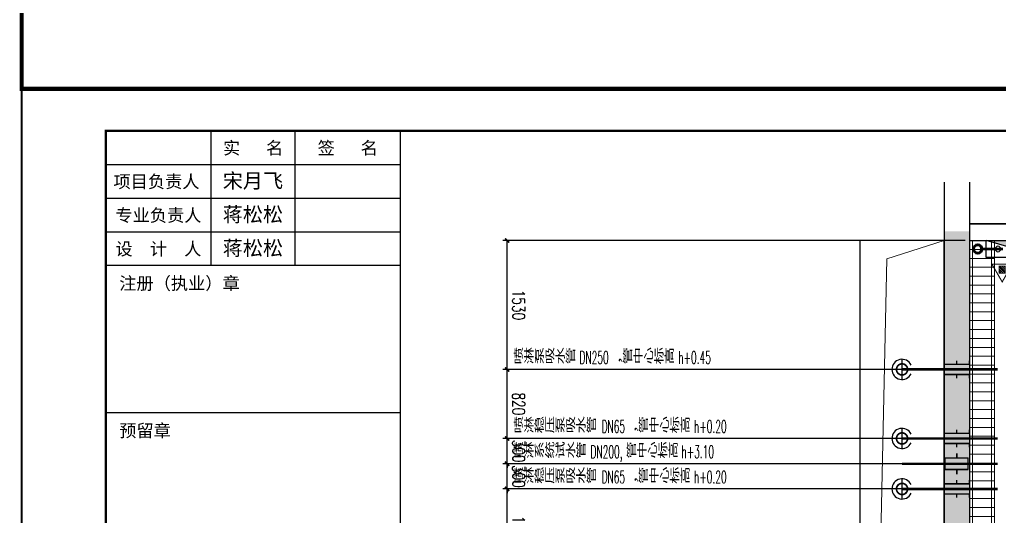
# Model space of a CAD drawing. Extents: x -452079 to 117456, y 3902 to 836955.
# Drawn here: x -328224 to -316578, y 70586 to 76486 of the extents above; entities that cross this region are included whole.
import ezdxf
from ezdxf.enums import TextEntityAlignment as Align

# ---------------------------------------------------------------- set-up
doc = ezdxf.new("R2010")
doc.units = 0
doc.header["$LTSCALE"] = 1000
doc.header["$MEASUREMENT"] = 0
doc.linetypes.add('DASH', pattern=[0.35, 0.25, -0.1])
doc.linetypes.add('DOTE_30', pattern=[0.726, 0.6, -0.06, 0.006, -0.06])
for name, color, linetype in [('0-cxFrame', 155, 'Continuous'), ('A-AXIS-SYMB', 3, 'Continuous'), ('A-HATCH-2', 251, 'Continuous'), ('A-STAIR', 150, 'Continuous'), ('AS-COLN', 6, 'Continuous'), ('AS-WALL', 40, 'Continuous'), ('FM_ZF凝结', 150, 'Continuous'), ('FM_ZF污水', 2, 'Continuous'), ('qianming', 155, 'Continuous'), ('S-TEXT_其他文字', 3, 'Continuous'), ('SB_ZF消火栓', 10, 'Continuous'), ('SB_ZF消火栓M', 10, 'Continuous'), ('TWT_DIM', 3, 'Continuous'), ('TWT_TEXT', 7, 'Continuous'), ('WALL', 2, 'Continuous')]:
    doc.layers.add(name, color=color, linetype=linetype)
for name, color, linetype, lineweight in [('0-cxText', 131, 'Continuous', 25), ('A-WALL-HATCH', 8, 'Continuous', 13), ('Gps-ZF凝结', 150, 'DOTE_30', 60), ('Gps-ZF污水', 2, 'DASH', 60), ('Gps-ZF消防', 1, 'TG_X', 60), ('LG-ZF消防', 1, 'Continuous', 60)]:
    doc.layers.add(name, color=color, linetype=linetype, lineweight=lineweight)
doc.styles.add('_TCH_DIM', font='SIMPLEX', dxfattribs={"width": 0.75, "bigfont": '@1HZTXT'})
doc.styles.add('_TCH_DIM_T3', font='SIMPLEX', dxfattribs={"width": 0.7058823529411765, "bigfont": 'GBCBIG'})
doc.styles.add('cx_biaoti', font='')
doc.styles.add('cx_tuming', font='')
doc.styles.add('cx_tuqian1', font='')
doc.styles.add('TG_LINETYPE', font='SIMPLEX', dxfattribs={"width": 0.8, "height": 3.5, "bigfont": 'HZTXT'})
doc.styles.add('图框宋体', font='', dxfattribs={"width": 0.75})
doc.styles.add('黑体', font='', dxfattribs={"height": 12})
doc.styles.get('cx_biaoti').set_extended_font_data('SimSun')
doc.styles.get('cx_tuming').set_extended_font_data('SimHei')
doc.styles.get('cx_tuqian1').set_extended_font_data('SimSun')
doc.styles.get('图框宋体').set_extended_font_data('SimSun')
doc.styles.get('黑体').set_extended_font_data('SimHei')
doc.linetypes.add('TG_X', pattern='A,5,-0.3,["X",TG_LINETYPE,S=0.1,R=0,X=-0.23,Y=-0.15],0', length=5.3)
doc.dimstyles.new('_TCH_ARCH&&50', dxfattribs={"dimtxt": 148.75, "dimasz": 50, "dimexe": 50, "dimexo": 50, "dimgap": 63.12500000000001, "dimtad": 1, "dimdec": 0, "dimzin": 0, "dimdsep": 46, "dimtxsty": '_TCH_DIM_T3', "dimblk": 'ARCHTICK', "dimcen": 0.09, "dimclrt": 7, "dimazin": 2, "dimtfac": 1, "dimtdec": 0, "dimtix": 1, "dimtmove": 2, "dimatfit": 3, "dimfxl": 0, "dimtolj": 1, "dimtzin": 0, "dimarcsym": 0})

# ---------------------------------------------------------------- blocks, each defined once
blk = doc.blocks.new('zjcx_lan_xinxi(Dragon)')
for p, q in [((7000, -3200), (0, -3200)), ((7000, -6700), (0, -6700)), ((7000, -10200), (0, -10200)), ((7000, -13700), (0, -13700)), ((7000, -17200), (0, -17200))]:
    blk.add_line(p, q)
at = {"const_width": 25}
blk.add_lwpolyline([(0, -20700), (7000, -20700), (7000, 0), (0, 0)], close=True, dxfattribs=at)
for points in [[(2500, -3200), (2500, 0)], [(4500, -3200), (4500, 0)], [(0, -800), (7000, -800)], [(0, -1600), (7000, -1600)], [(0, -2400), (7000, -2400)]]:
    blk.add_lwpolyline(points)
for points in [[(7000, -3200), (7000, 0)], [(0, -3200), (7000, -3200)], [(0, -20700), (7000, -20700), (7000, -3200)], [(0, -20700), (7000, -20700)]]:
    blk.add_lwpolyline(points, dxfattribs=at)
at = {"style": '图框宋体'}
for s, p in [('实   名', (3500, -400)), ('签   名', (5750, -400)), ('项目负责人', (1204.01057605783, -1200)), ('专业负责人', (1250.000000000116, -2000)), ('设  计  人', (1250.000000000116, -2800))]:
    blk.add_text(s, height=300, dxfattribs=at).set_placement(p, align=Align.MIDDLE)
for s, p in [('注册（执业）章', (318.3070923574269, -3771.249459879589)), ('预留章', (318.3070923574269, -7271.249459879589)), ('出图章(未盖出图专用章本图无效)', (318.3070923574269, -10771.24945987959)), ('审图章', (318.3070923574269, -14271.24945987959)), ('竣工章', (318.3070923574269, -17771.24945987959))]:
    blk.add_text(s, height=300, dxfattribs=at).set_placement(p)
blk = doc.blocks.new('T-信息(Dragon)')
at = {"layer": '0-cxFrame'}
blk.add_blockref('zjcx_lan_xinxi(Dragon)', (0, 0), dxfattribs=at)
at = {"layer": 'qianming', "color": 3, "style": 'cx_biaoti'}
for s, p in [('宋月飞', (3496.829788440024, -1184.841803923431)), ('蒋松松', (3496.829788440024, -1984.841803923428)), ('蒋松松', (3496.829788440024, -2784.841803923428))]:
    blk.add_text(s, height=350, dxfattribs=at).set_placement(p, align=Align.MIDDLE_CENTER)
blk = doc.blocks.new('TK22.A0 L(Dragon)')
at = {"layer": '0-cxFrame', "color": 7, "const_width": 0.5}
blk.add_lwpolyline([(0, 0), (-1189, 0), (-1189, 841), (0, 841)], close=True, dxfattribs=at)
at = {"layer": '0-cxFrame', "const_width": 0.5}
blk.add_lwpolyline([(-80, 10), (-1169, 10), (-1169, 831), (-80, 831)], close=True, dxfattribs=at)
at = {"layer": '0-cxFrame', "xscale": 0.01, "yscale": 0.01, "zscale": 0.01}
blk.add_blockref('T-信息(Dragon)', (-1169, 831), dxfattribs=at)
at = {"style": '黑体', "flags": 4}
blk.add_attdef('图幅', text='', height=3.3, dxfattribs=at).set_placement((-40, 3), align=Align.RIGHT)
at = {"layer": '0-cxText', "flags": 4}
for tag, height, style, p in [('建设单位', 3.5, 'cx_tuming', (-45, 240)), ('项目名称', 3.5, 'cx_tuming', (-45, 210)), ('子项名称', 3.5, 'cx_tuming', (-45, 180)), ('工程编号', 3.3, 'cx_tuqian1', (-35, 165)), ('图名1', 3.5, 'cx_tuming', (-45, 87)), ('图名2', 3.5, 'cx_tuming', (-45, 79)), ('图名3', 3.5, 'cx_tuming', (-45, 71)), ('出图日期', 3.3, 'cx_tuqian1', (-39, 60)), ('专业', 3.3, 'cx_tuqian1', (-55, 52)), ('图号', 3.3, 'cx_tuqian1', (-55, 44)), ('版次', 3.3, 'cx_tuqian1', (-20, 44))]:
    blk.add_attdef(tag, text='', height=height, dxfattribs=dict(at, style=style)).set_placement(p, align=Align.MIDDLE)
blk = doc.blocks.new('TK22.A1 L(Dragon)')
at = {"layer": '0-cxFrame', "color": 7, "const_width": 0.5}
blk.add_lwpolyline([(0, 0), (-841, 0), (-841, 594), (0, 594)], close=True, dxfattribs=at)
at = {"style": '黑体', "flags": 4}
blk.add_attdef('图幅', text='', height=3.3, dxfattribs=at).set_placement((-40, 3), align=Align.RIGHT)
at = {"layer": '0-cxText', "flags": 4}
for tag, height, style, p in [('建设单位', 3.5, 'cx_tuming', (-45, 240)), ('项目名称', 3.5, 'cx_tuming', (-45, 210)), ('子项名称', 3.5, 'cx_tuming', (-45, 180)), ('工程编号', 3.3, 'cx_tuqian1', (-35, 165)), ('图名1', 3.5, 'cx_tuming', (-45, 87)), ('图名2', 3.5, 'cx_tuming', (-45, 79)), ('图名3', 3.5, 'cx_tuming', (-45, 71)), ('出图日期', 3.3, 'cx_tuqian1', (-39, 60)), ('专业', 3.3, 'cx_tuqian1', (-55, 52)), ('图号', 3.3, 'cx_tuqian1', (-55, 44)), ('版次', 3.3, 'cx_tuqian1', (-20, 44))]:
    blk.add_attdef(tag, text='', height=height, dxfattribs=dict(at, style=style)).set_placement(p, align=Align.MIDDLE)
blk = doc.blocks.new('喇叭裤_M_F')
at = {"layer": 'S-TEXT_其他文字'}
for p, q in [((-2943334.930552511, 331393.1658825671), (-2943334.930552511, 331633.1658825671)), ((-2943454.930552511, 331513.1658825671), (-2943214.930552511, 331513.1658825671))]:
    blk.add_line(p, q, dxfattribs=at)
at = {"layer": 'S-TEXT_其他文字', "const_width": 20}
blk.add_lwpolyline([(-2943268.930585472, 331513.0998825525, -3999.999915126028), (-2943268.930552511, 331513.1658825671)], format="xyb", dxfattribs=at)
at = {"layer": 'S-TEXT_其他文字'}
blk.add_arc((-2943334.930552451, 331513.1658822988), 120, 295.2498606566417, 244.6970538602092, dxfattribs=at)
blk = doc.blocks.new('A$C5D961328')
at = {"layer": 'SB_ZF消火栓', "linetype": 'Continuous'}
h = blk.add_hatch(dxfattribs=at)
h.set_pattern_fill('ANSI31', color=256, scale=129.3304319997598, angle=270, style=0)
h.set_pattern_definition([(44.99999999999999, (-18410.044448131, -5691.867754715495), (11.43130318510198, -11.43130318510198), [])])
h.paths.add_polyline_path([(227.5258717203978, 343.3663691864058), (227.5258717203978, 427.4436816851376), (152.9473650655709, 427.4436816851376), (152.9473650655709, 343.3663691864058)])
h = blk.add_hatch(dxfattribs=at)
h.set_pattern_fill('ANSI31', color=256, scale=129.3304319997598, angle=270, style=0)
h.set_pattern_definition([(44.99999999999999, (-18087.50355421728, -5691.867754715495), (11.43130318510198, -11.43130318510198), [])])
h.paths.add_polyline_path([(550.0667656341102, 343.3663691864058), (550.0667656341102, 427.4436816851376), (475.4882589788176, 427.4436816851376), (475.4882589788176, 343.3663691864058)])
at = {"layer": 'SB_ZF消火栓'}
blk.add_hatch(color=256, dxfattribs=at).paths.add_polyline_path([(0.03306321613490582, 39.99165254246327), (700.0330632161349, 39.99165254246327), (700.0330632161349, 239.9916525424633)])
for p, q in [((1195.007810046722, 734.9663993730501), (700.0330632161349, 239.9916525424633)), ((700.0330632161349, 239.9916525424633), (0.03306321613490582, 239.9916525424633)), ((0.03306321613490582, 239.9916525424633), (0.03306321613490582, 39.99165254246327)), ((700.0330632161349, 239.9916525424633), (0.03306321613490582, 39.99165254246327)), ((700.0330632161349, 239.9916525424633), (700.0330632161349, 39.99165254246327)), ((0.03306321613490582, 39.99165254246327), (700.0330632161349, 39.99165254246327))]:
    blk.add_line(p, q, dxfattribs=at)
at = {"layer": 'SB_ZF消火栓', "linetype": 'Continuous'}
for points, const_width in [([(311.6345487593208, 320.6704251095362), (190.3130340618081, 530.8054526171472), (68.99151936382987, 320.6704251095362), (311.6345487593208, 320.6704251095362), (190.3130340618081, 530.8054526171472)], 12.93304319997598), ([(634.1754426728003, 320.6704251095362), (512.8539279752877, 530.8054526171472), (391.5324132775422, 320.6704251095362), (634.1754426728003, 320.6704251095362), (512.8539279752877, 530.8054526171472)], 12.93304319997598), ([(227.5258717203978, 343.3663691864058), (227.5258717203978, 427.4436816851376), (152.9473650655709, 427.4436816851376), (152.9473650655709, 343.3663691864058), (227.5258717203978, 343.3663691864058)], 7.759825919985592), ([(550.0667656341102, 343.3663691864058), (550.0667656341102, 427.4436816851376), (475.4882589788176, 427.4436816851376), (475.4882589788176, 343.3663691864058), (550.0667656341102, 343.3663691864058)], 7.759825919985592)]:
    blk.add_lwpolyline(points, dxfattribs=dict(at, const_width=const_width))
at = {"layer": 'SB_ZF消火栓', "color": 1}
blk.add_circle((140.0330632161349, 139.9916525424633), 32.5, dxfattribs=at)
blk = doc.blocks.new('$LinePat$饰面砖')
at = {"color": 0}
for p, q in [((0, 0), (70, 0)), ((0, 0), (0, -100)), ((35, 0), (35, -100)), ((70, 0), (70, -100)), ((0, -100), (70, -100))]:
    blk.add_line(p, q, dxfattribs=at)
at = {"color": 0, "linetype": 'DASH'}
for p, q in [((0, -12.5), (70, -12.5)), ((0, -87.5), (70, -87.5))]:
    blk.add_line(p, q, dxfattribs=at)
blk = doc.blocks.new('A$C7EDB0725')
at = {"layer": 'A-HATCH-2'}
h = blk.add_hatch(dxfattribs=at)
h.set_pattern_fill('混凝土', color=8, scale=50)
h.set_pattern_definition([(49.99999999999999, (375246.5758206437, -51127.69472976355), (358.6300913003767, -31.37606749129755), [37.5, -412.5]), (355, (375246.5758206437, -51127.69472976355), (-69.3756668065, 376.0960668500059), [30, -330]), (100.4514, (375276.4616606437, -51130.30939976355), (289.2546908570108, 344.7197710304768), [31.870095, -350.571056]), (46.18420000000001, (375246.5758206437, -51027.69472976355), (533.6205243128222, -82.75950716450905), [56.25, -618.75]), (96.6356, (375291.0441931437, -51034.59138326355), (467.3313527743517, 487.0589354502209), [47.805144, -525.8565]), (351.1842, (375246.5758206437, -51027.69472976355), (467.3309725668136, 487.0593004626623), [45, -495]), (21, (375296.5758206437, -51052.69472976355), (298.4535260592309, -201.3094453326694), [37.5, -412.5]), (326.0000000000001, (375296.5758206437, -51052.69472976355), (121.6576659607909, 362.5750225234265), [30, -330]), (71.4514, (375321.4469371437, -51069.47053276355), (420.111314290745, 161.2652483549762), [31.870095, -350.571056]), (37.50000000000001, (375246.5758206437, -51127.69472976355), (6.079927658645334, 166.4469269156558), [0, -326, 0, -335, 0, -331.25]), (7.499999999999999, (375246.5758206437, -51127.69472976355), (131.5347687210743, 197.2058559411801), [0, -191, 0, -318.5, 0, -126.25]), (327.5, (375135.0758206437, -51127.69472976355), (266.9112180862045, -11.27743586718988), [0, -125, 0, -390, 0, -517.5]), (317.5, (375085.0758206437, -51127.69472976355), (291.5930846711931, 50.05249116615887), [0, -162.5, 0, -259, 0, -367.5])])
h.paths.add_polyline_path([(1760.035002462333, 15922.82172966081), (1460.035002462333, 15922.82172966081), (1460.035002462158, 811.935485348411), (1610.035002462333, 695.2688186821324), (1760.035002462508, 811.9354853494588)])
at = {"layer": 'A-STAIR'}
for p, q in [((1760.0350024621, 16505.81899970882), (1760.0350024621, 16012.71772575991)), ((1760.0350024621, 16012.71772575991), (3850.0350024621, 16012.71772575991))]:
    blk.add_line(p, q, dxfattribs=at)
at = {"layer": 'A-WALL-HATCH'}
blk.add_lwpolyline([(460.0350024624495, 801.9354853479454), (777.9579530978808, 15595.09007567233), (1460.035002462333, 15812.82172966011)], dxfattribs=at)
at = {"layer": 'AS-COLN'}
for p, q in [((1460.035002462624, 16505.81899970882), (1460.035002462333, 15922.82172966081)), ((1760.035002462333, 16505.81899970882), (1760.035002462333, 15922.82172966081)), ((1460.035002462333, 15922.82172966081), (1460.035002462158, 811.935485348411)), ((1760.035002462333, 15922.82172966081), (1760.035002462508, 811.9354853494588))]:
    blk.add_line(p, q, dxfattribs=at)
blk.add_lwpolyline([(460.0350024624495, 801.9354853479454), (1460.035002462449, 801.9354853479454), (1460.035002462449, 15812.82172966011), (460.0350024624495, 15812.82172966011)], close=True, dxfattribs=at)
at = {"layer": 'AS-WALL'}
for p, q in [((5260.035002976656, 16012.82172966092), (1760.035002462449, 16012.82172966092)), ((1760.035002462449, 15812.8217296615), (5260.035002976656, 15812.82172966139))]:
    blk.add_line(p, q, dxfattribs=at)
at = {"layer": 'A-WALL-HATCH', "xscale": 3.019102133014554, "yscale": 3, "zscale": 3, "rotation": 270.0001690309123}
for p in [(2060.035002461809, 15812.82217218338), (2060.035625937278, 15601.48502287334), (2060.036249412689, 15390.14787356318), (2060.0368728881, 15178.81072425314), (2060.03749636357, 14967.47357494298), (2060.038119839039, 14756.13642563294), (2060.03874331445, 14544.79927632278), (2060.039366789861, 14333.46212701274), (2060.03999026533, 14122.12497770258), (2060.040613740741, 13910.78782839254), (2060.04123721621, 13699.45067908238), (2060.041860691621, 13488.11352977234), (2060.042484167032, 13276.77638046218), (2060.043107642501, 13065.43923115214), (2060.04373111797, 12854.10208184198), (2060.044354593381, 12642.76493253194)]:
    blk.add_blockref('$LinePat$饰面砖', p, dxfattribs=at)
blk = doc.blocks.new('$VALVE$00000547')
at = {"const_width": 30}
for points in [[(0, 100), (-250, 100), (-250, 175)], [(0, 100), (0, 175)], [(0, 100), (250, 100), (250, 175)], [(-250, -175), (-250, -100), (0, -100)], [(0, -175), (0, -100)], [(250, -175), (250, -100), (0, -100)]]:
    blk.add_lwpolyline(points, dxfattribs=at)
blk = doc.blocks.new('$VALVE$00000553')
for p, q in [((-137.7, -68.85000000000005), (-137.7, 68.85)), ((-137.7, 0), (137.7, 0)), ((0, -6.279119999999577), (0, 6.279119999999577)), ((137.7, -68.85000000000005), (137.7, 68.85))]:
    blk.add_line(p, q)
at = {"const_width": 18.36}
for points in [[(0, 123.5783553195676), (0, 68.85), (0, 68.85)], [(-137.7, 68.85), (-137.7, 68.85), (0, 68.85)], [(137.7, 68.85), (137.7, 68.85), (0, 68.85)], [(0, -68.85000000000005), (-137.7, -68.85000000000005), (-137.7, -68.85000000000005)], [(0, -68.85000000000005), (137.7, -68.85000000000005), (137.7, -68.85000000000005)], [(0, -68.85000000000005), (0, -123.5783553195677), (0, -123.5783553195677)]]:
    blk.add_lwpolyline(points, dxfattribs=at)
blk = doc.blocks.new('_ArchTick')
at = {"color": 0, "linetype": 'ByBlock', "const_width": 0.4}
blk.add_lwpolyline([(-0.5, -0.5), (0.5, 0.5)], dxfattribs=at)
blk = doc.blocks.new('*D555')
at = {"layer": 'TWT_DIM', "color": 0, "lineweight": -2, "transparency": 16777216}
for p, q in [((-316985.4158514468, 73861.40102218809), (-322478.9318526784, 73861.38481551397)), ((-322428.9273389608, 72331.38682853179), (-322428.9318526787, 73861.38496302126)), ((-316985.411337729, 72331.40288769861), (-322478.9273389606, 72331.3866810245))]:
    blk.add_line(p, q, dxfattribs=at)
at = {"layer": 'TWT_DIM', "color": 0, "lineweight": -2, "transparency": 16777216, "xscale": 50, "yscale": 50, "zscale": 50}
for p, rotation in [((-322428.9318526787, 73861.38496302126), 90.00016903091336), ((-322428.9273389608, 72331.38682853179), 270.0001690309134)]:
    blk.add_blockref('_ArchTick', p, dxfattribs=dict(at, rotation=rotation))
at = {"layer": 'TWT_DIM', "color": 7, "transparency": 16777216, "insert": (-322291.4295958203, 73096.38630142155), "char_height": 148.75, "attachment_point": 5, "rotation": 270.00016903091336, "style": '_TCH_DIM_T3'}
blk.add_mtext('\\A1;1530', dxfattribs=at)
blk = doc.blocks.new('*D556')
at = {"layer": 'TWT_DIM', "color": 0, "lineweight": -2, "transparency": 16777216}
for p, q in [((-316985.4113377288, 72331.40288769854), (-322478.9273389604, 72331.38668102447)), ((-322428.9249198409, 71511.38684574586), (-322428.9273389606, 72331.38682853176)), ((-316985.4089186091, 71511.40290491264), (-322478.9249198408, 71511.38669823857))]:
    blk.add_line(p, q, dxfattribs=at)
at = {"layer": 'TWT_DIM', "color": 0, "lineweight": -2, "transparency": 16777216, "xscale": 50, "yscale": 50, "zscale": 50}
for p, rotation in [((-322428.9273389606, 72331.38682853176), 90.00016903091289), ((-322428.9249198409, 71511.38684574586), 270.0001690309129)]:
    blk.add_blockref('_ArchTick', p, dxfattribs=dict(at, rotation=rotation))
at = {"layer": 'TWT_DIM', "color": 7, "transparency": 16777216, "insert": (-322291.4261294014, 71921.38724278391), "char_height": 148.75, "attachment_point": 5, "rotation": 270.0001690309129, "style": '_TCH_DIM_T3'}
blk.add_mtext('\\A1;820', dxfattribs=at)
blk = doc.blocks.new('*D557')
at = {"layer": 'TWT_DIM', "color": 0, "lineweight": -2, "transparency": 16777216}
for p, q in [((-316985.4089186091, 71511.40290491248), (-322478.9249198408, 71511.38669823858)), ((-322428.9249198409, 71511.38684574587), (-322428.9250673482, 71561.38684574566)), ((-322428.9240351328, 71211.50061864269), (-322428.9249198409, 71511.38684574587)), ((-316985.408033901, 71211.5166778093), (-322478.9240351326, 71211.5004711354)), ((-322428.9240351328, 71211.50061864269), (-322428.9238876255, 71161.50061864291))]:
    blk.add_line(p, q, dxfattribs=at)
at = {"layer": 'TWT_DIM', "color": 0, "lineweight": -2, "transparency": 16777216, "xscale": 50, "yscale": 50, "zscale": 50}
for p, rotation in [((-322428.9249198409, 71511.38684574587), 270.000169030911), ((-322428.9240351328, 71211.50061864269), 90.00016903091094)]:
    blk.add_blockref('_ArchTick', p, dxfattribs=dict(at, rotation=rotation))
at = {"layer": 'TWT_DIM', "color": 7, "transparency": 16777216, "insert": (-322291.4244774875, 71361.44413783931), "char_height": 148.75, "attachment_point": 5, "rotation": 270.00016903091097, "style": '_TCH_DIM_T3'}
blk.add_mtext('\\A1;300', dxfattribs=at)
blk = doc.blocks.new('*D558')
at = {"layer": 'TWT_DIM', "color": 0, "lineweight": -2, "transparency": 16777216}
for p, q in [((-316985.408033901, 71211.51667780902), (-322478.9240351326, 71211.50047113538)), ((-322428.9240351329, 71211.50061864268), (-322428.9241826402, 71261.50061864246)), ((-322428.9231497537, 70911.38691457888), (-322428.9240351329, 71211.50061864268)), ((-316985.4071485218, 70911.40297374522), (-322478.9231497534, 70911.38676707158)), ((-322428.9231497537, 70911.38691457888), (-322428.9230022464, 70861.3869145791))]:
    blk.add_line(p, q, dxfattribs=at)
at = {"layer": 'TWT_DIM', "color": 0, "lineweight": -2, "transparency": 16777216, "xscale": 50, "yscale": 50, "zscale": 50}
for p, rotation in [((-322428.9240351329, 71211.50061864268), 270.0001690309082), ((-322428.9231497537, 70911.38691457888), 90.00016903090825)]:
    blk.add_blockref('_ArchTick', p, dxfattribs=dict(at, rotation=rotation))
at = {"layer": 'TWT_DIM', "color": 7, "transparency": 16777216, "insert": (-322291.4235924439, 71061.44417225591), "char_height": 148.75, "attachment_point": 5, "rotation": 270.00016903090824, "style": '_TCH_DIM_T3'}
blk.add_mtext('\\A1;300', dxfattribs=at)
blk = doc.blocks.new('*D559')
at = {"layer": 'TWT_DIM', "color": 0, "lineweight": -2, "transparency": 16777216}
for p, q in [((-316985.4071485218, 70911.40297374579), (-322478.9231497534, 70911.3867670716)), ((-322428.9201996071, 69911.38675951325), (-322428.9231497536, 70911.38691457889)), ((-316985.4041983754, 69911.40281868014), (-322478.920199607, 69911.38661200595))]:
    blk.add_line(p, q, dxfattribs=at)
at = {"layer": 'TWT_DIM', "color": 0, "lineweight": -2, "transparency": 16777216, "xscale": 50, "yscale": 50, "zscale": 50}
for p, rotation in [((-322428.9231497536, 70911.38691457889), 90.00016903091408), ((-322428.9201996071, 69911.38675951325), 270.000169030914)]:
    blk.add_blockref('_ArchTick', p, dxfattribs=dict(at, rotation=rotation))
at = {"layer": 'TWT_DIM', "color": 7, "transparency": 16777216, "insert": (-322291.421674681, 70411.38724269114), "char_height": 148.75, "attachment_point": 5, "rotation": 270.00016903091404, "style": '_TCH_DIM_T3'}
blk.add_mtext('\\A1;1000', dxfattribs=at)

msp = doc.modelspace()

# ---------------------------------------------------------------- linework, layer by layer
at = {"layer": 'A-AXIS-SYMB'}
msp.add_lwpolyline([(-328198.5582222261, 33614.62293454784), (-268748.5582222261, 33614.62293454784), (-268748.5582222261, 75664.62293454784), (-328198.5582222261, 75664.62293454784)], close=True, dxfattribs=at)
at = {"layer": 'Gps-ZF凝结', "ltscale": 0.5, "const_width": 30}
for points in [[(-316600.4158512485, 72331.40161221684), (-317735.4158514476, 72331.40161221684)], [(-316600.4158512485, 71511.40161221684), (-317735.4158514476, 71511.40161221684)], [(-316600.4158512485, 70911.40161221684), (-317735.4158514476, 70911.40161221684)]]:
    msp.add_lwpolyline(points, dxfattribs=at)
at = {"layer": 'Gps-ZF污水', "const_width": 30}
msp.add_lwpolyline([(-317735.4158514472, 71210.5153679041), (-316600.4158512485, 71210.5153679041)], dxfattribs=at)
at = {"layer": 'Gps-ZF消防', "ltscale": 0.5, "const_width": 30}
msp.add_lwpolyline([(-316810.4158512485, 73761.40176033066), (-316535.4158512485, 73761.40176033066)], dxfattribs=at)
at = {"layer": 'LG-ZF消防'}
msp.add_circle((-316835.4158512485, 73761.40176033066), 50, dxfattribs=at)

# ---------------------------------------------------------------- block references
at = {"layer": '0-cxFrame'}
for name, p, xscale, yscale, zscale in [('TK22.A1 L(Dragon)', (-244098.5582222261, 75664.62293454784), 100, 100, 100), ('TK22.A0 L(Dragon)', (-268748.5582222261, 33614.62293454784), 50, 50, 50)]:
    msp.add_blockref(name, p, dxfattribs=dict(at, xscale=xscale, yscale=yscale, zscale=zscale))
at = {"layer": 'FM_ZF凝结', "xscale": 0.6, "yscale": 0.6, "zscale": 0.6, "rotation": 180}
for p in [(-317085.4158514476, 72331.40161221684), (-317085.4158514476, 71511.40161221684), (-317085.4158514476, 70911.40161221684)]:
    msp.add_blockref('$VALVE$00000547', p, dxfattribs=at)
at = {"layer": 'FM_ZF污水'}
msp.add_blockref('$VALVE$00000553', (-317085.4158514472, 71210.5153679041), dxfattribs=at)
at = {"layer": 'Gps-ZF凝结', "linetype": 'Continuous', "rotation": 90.00000000000001}
for p in [(13777.74999247835, 3015666.332190226, -3000), (13777.74999247835, 3014846.332190226, -3000), (13777.74999247835, 3014246.332190226, -3000)]:
    msp.add_blockref('喇叭裤_M_F', p, dxfattribs=at)
at = {"layer": 'SB_ZF消火栓M', "xscale": -1, "rotation": 180}
msp.add_blockref('A$C5D961328', (-316735.4489146635, 73901.39282223838), dxfattribs=at)
at = {"layer": 'WALL'}
msp.add_blockref('A$C7EDB0725', (-318695.45085391, 58048.57988255568, -3000), dxfattribs=at)

# ---------------------------------------------------------------- texts
at = {"layer": 'TWT_TEXT', "style": '_TCH_DIM'}
for s, height, width, p in [('喷淋泵吸水管', 173.6220472440945, 0.75, (-322356.68223511, 72398.75372341709)), ('，管中心标高', 173.6220472440945, 0.75, (-321182.93223511, 72398.75372341709)), ('DN250', 148.75, 0.5294117647058824, (-321569.18223511, 72398.75372341709)), ('h+0.45', 148.75, 0.5294117647058824, (-320395.43223511, 72398.75372341709)), ('喷淋稳压泵吸水管', 173.6220472440945, 0.75, (-322356.6798159904, 71578.75374063117)), ('，管中心标高', 173.6220472440945, 0.75, (-320995.4298159904, 71578.75374063117)), ('DN65', 148.75, 0.5294117647058824, (-321306.6798159904, 71578.75374063117)), ('h+0.20', 148.75, 0.5294117647058824, (-320207.9298159904, 71578.75374063117)), ('喷淋系统试水管', 173.6220472440945, 0.75, (-322356.6789312821, 71278.86751352808)), ('DN200,', 148.75, 0.5294117647058824, (-321437.9289312821, 71278.86751352808)), ('管中心标高', 173.6220472440945, 0.75, (-321014.1789312821, 71278.86751352808)), ('h+3.10', 148.75, 0.5294117647058824, (-320357.9289312821, 71278.86751352808)), ('喷淋稳压泵吸水管', 173.6220472440945, 0.75, (-322356.678045903, 70978.75380946422)), ('，管中心标高', 173.6220472440945, 0.75, (-320995.428045903, 70978.75380946422)), ('DN65', 148.75, 0.5294117647058824, (-321306.678045903, 70978.75380946422)), ('h+0.20', 148.75, 0.5294117647058824, (-320207.928045903, 70978.75380946422))]:
    msp.add_text(s, height=height, dxfattribs=dict(at, width=width)).set_placement(p)

# ---------------------------------------------------------------- dimensions: what is measured, and where the dimension line sits
at = {"layer": 'TWT_DIM'}
for p1, p2, distance, picture, middle in [((-316935.4113377291, 72331.4030352059), (-316935.4158514469, 73861.40116969535), 5493.516001255701, '*D555', (-322291.4295958203, 73096.38630142155)), ((-316935.4089186094, 71511.40305241995), (-316935.4113377291, 72331.40303520586), 5493.51600125541, '*D556', (-322291.4261294014, 71921.38724278391)), ((-316935.4080339013, 71211.5168253166), (-316935.4089186094, 71511.40305241977), 5493.516001255409, '*D557', (-322291.4244774875, 71361.44413783931)), ((-316935.4071485221, 70911.40312125254), (-316935.4080339013, 71211.51682531634), 5493.516001255526, '*D558', (-322291.4235924439, 71061.44417225591)), ((-316935.4041983756, 69911.40296618745), (-316935.4071485221, 70911.4031212531), 5493.516001255409, '*D559', (-322291.421674681, 70411.38724269114))]:
    dim = msp.add_aligned_dim(p1=p1, p2=p2, distance=distance, dimstyle='_TCH_ARCH&&50', dxfattribs=at)
    dim.commit()
    dim.dimension.update_dxf_attribs({"geometry": picture, "text_midpoint": middle})

doc.saveas('drawing.dxf')
